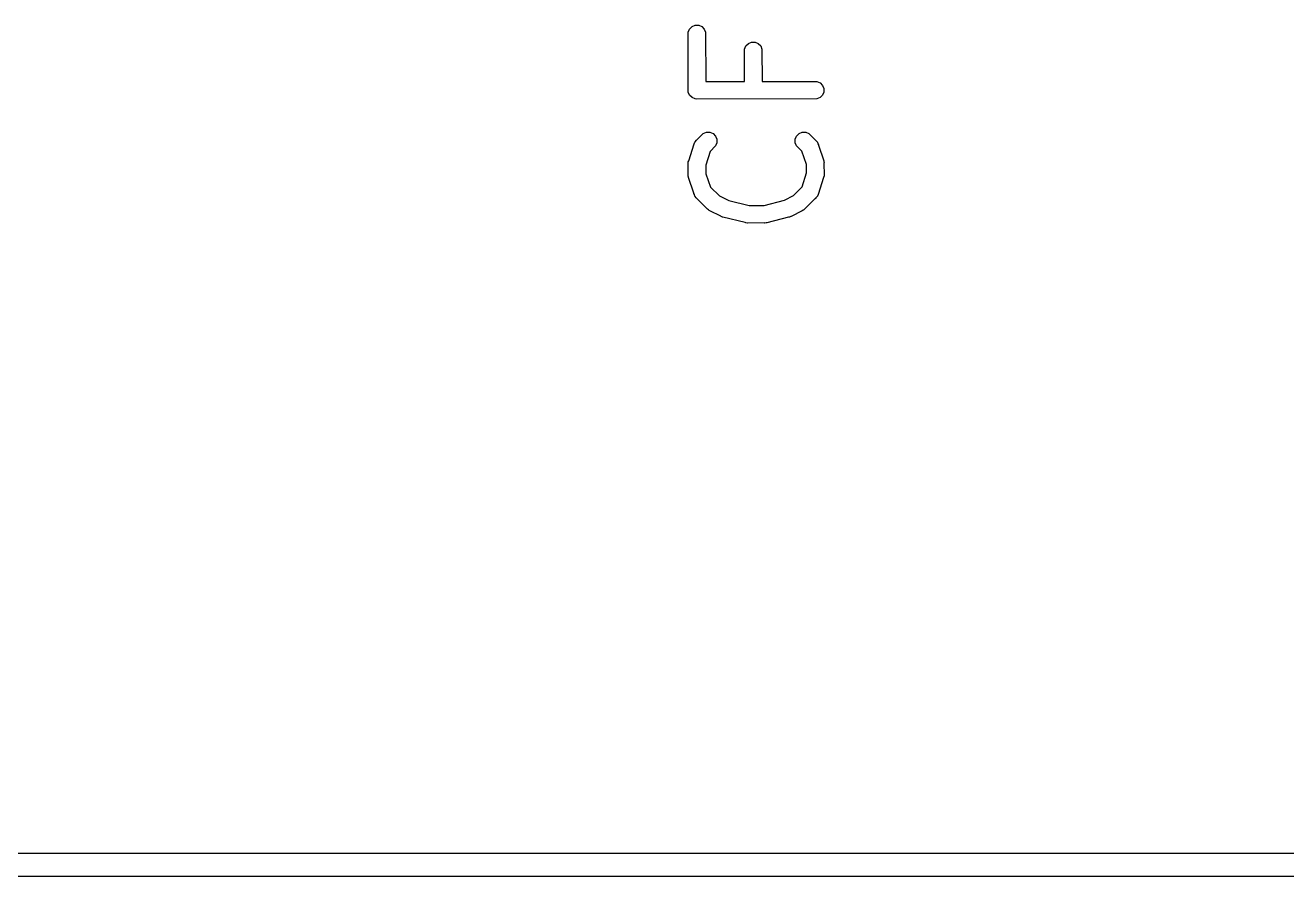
# Model space of a CAD drawing. Extents: x 117 to 159.6, y -111.3 to -81.9.
# Drawn here: x 138.27 to 148.94, y -111.35 to -104.15 of the extents above; entities that cross this region are included whole.
import ezdxf

# ---------------------------------------------------------------- set-up
doc = ezdxf.new("R2010")
doc.units = 0
doc.layers.add('BLACK', color=7, linetype='CONTINUOUS')

msp = doc.modelspace()

# ---------------------------------------------------------------- linework, layer by layer
at = {"layer": 'BLACK', "linetype": 'CONTINUOUS'}
for p, q in [((143.889959, -104.184522), (143.910651, -104.16383)), ((143.910651, -104.16383), (143.937687, -104.152631)), ((143.937687, -104.152631), (143.966951, -104.152631)), ((143.966951, -104.152631), (143.993987, -104.16383)), ((143.993987, -104.16383), (144.014679, -104.184522)), ((143.877319, -104.22619), (143.87876, -104.211558)), ((143.87876, -104.717012), (143.877319, -104.22619)), ((143.87876, -104.211558), (143.889959, -104.184522)), ((144.014679, -104.184522), (144.025878, -104.211558)), ((144.025878, -104.211558), (144.027102, -104.628694)), ((144.353509, -104.369047), (144.35495, -104.354415)), ((144.354582, -104.628228), (144.353509, -104.369047)), ((144.35495, -104.354415), (144.366149, -104.327379)), ((144.366149, -104.327379), (144.386841, -104.306687)), ((144.386841, -104.306687), (144.413877, -104.295488)), ((144.413877, -104.295488), (144.443141, -104.295488)), ((144.443141, -104.295488), (144.470177, -104.306687)), ((144.470177, -104.306687), (144.490869, -104.327379)), ((144.490869, -104.327379), (144.502068, -104.354415)), ((144.502068, -104.354415), (144.503201, -104.628017)), ((144.027102, -104.628694), (144.354582, -104.628228)), ((144.503201, -104.628017), (144.952319, -104.62738)), ((144.952319, -104.62738), (144.966951, -104.628821)), ((144.966951, -104.628821), (144.993987, -104.64002)), ((144.993987, -104.64002), (145.014679, -104.660712)), ((145.014679, -104.660712), (145.025878, -104.687748)), ((145.025878, -104.687748), (145.025878, -104.717012)), ((143.889959, -104.744048), (143.87876, -104.717012)), ((143.910651, -104.76474), (143.889959, -104.744048)), ((143.937687, -104.775939), (143.910651, -104.76474)), ((143.952319, -104.77738), (143.937687, -104.775939)), ((144.966951, -104.775939), (143.952319, -104.77738)), ((144.993987, -104.76474), (144.966951, -104.775939)), ((145.014679, -104.744048), (144.993987, -104.76474)), ((145.025878, -104.717012), (145.014679, -104.744048)), ((143.937578, -105.136903), (143.948681, -105.125401)), ((143.948681, -105.125401), (143.953955, -105.119322)), ((143.953955, -105.119322), (143.955108, -105.118745)), ((143.955108, -105.118745), (143.994524, -105.077919)), ((143.994524, -105.077919), (144.005889, -105.068592)), ((144.005889, -105.068592), (144.032925, -105.057393)), ((144.032925, -105.057393), (144.062188, -105.057393)), ((144.062188, -105.057393), (144.089224, -105.068592)), ((144.089224, -105.068592), (144.109917, -105.089285)), ((144.109917, -105.089285), (144.121116, -105.116321)), ((144.121116, -105.116321), (144.121116, -105.145584)), ((144.783521, -105.116321), (144.794719, -105.089285)), ((144.783521, -105.145584), (144.783521, -105.116321)), ((144.794719, -105.089285), (144.815412, -105.068592)), ((144.815412, -105.068592), (144.842448, -105.057393)), ((144.842448, -105.057393), (144.871711, -105.057393)), ((144.871711, -105.057393), (144.898747, -105.068591)), ((144.898747, -105.068591), (144.957732, -105.125537)), ((144.957732, -105.125537), (144.96706, -105.136903)), ((143.882638, -105.297432), (143.928787, -105.154854)), ((143.928787, -105.154854), (143.934781, -105.141429)), ((143.934781, -105.141429), (143.936546, -105.139393)), ((143.936546, -105.139393), (143.937578, -105.136903)), ((144.063876, -105.220308), (144.026267, -105.336501)), ((144.109917, -105.17262), (144.063876, -105.220308)), ((144.121116, -105.145584), (144.109917, -105.17262)), ((144.79472, -105.17262), (144.783521, -105.145584)), ((144.804048, -105.183986), (144.79472, -105.17262)), ((144.83877, -105.217507), (144.804048, -105.183986)), ((144.877434, -105.330213), (144.83877, -105.217507)), ((144.96706, -105.136903), (144.96809, -105.139391)), ((144.96809, -105.139391), (144.969857, -105.141428)), ((144.969857, -105.141428), (144.974304, -105.154391)), ((144.974304, -105.154391), (144.978259, -105.163939)), ((144.978259, -105.163939), (144.978259, -105.165919)), ((144.978259, -105.165919), (145.02347, -105.29771)), ((143.877319, -105.321428), (143.878048, -105.314022)), ((143.878569, -105.416745), (143.877319, -105.321428)), ((143.877908, -105.312048), (143.878389, -105.310561)), ((143.878048, -105.314022), (143.877908, -105.312048)), ((143.878389, -105.310561), (143.87876, -105.306796)), ((143.87876, -105.306796), (143.882638, -105.297432)), ((144.026267, -105.336501), (144.027203, -105.407879)), ((144.87837, -105.401592), (144.877434, -105.330213)), ((145.02347, -105.29771), (145.025119, -105.304965)), ((145.025119, -105.304965), (145.025878, -105.306796)), ((145.025878, -105.306796), (145.025898, -105.308392)), ((145.025898, -105.308392), (145.02673, -105.312047)), ((145.02673, -105.312047), (145.026068, -105.321347)), ((145.026068, -105.321347), (145.027319, -105.416666)), ((143.877908, -105.426046), (143.878569, -105.416745)), ((143.878739, -105.4297), (143.877908, -105.426046)), ((143.87876, -105.431298), (143.878739, -105.4297)), ((143.879518, -105.433129), (143.87876, -105.431298)), ((143.881168, -105.440383), (143.879518, -105.433129)), ((143.926379, -105.572173), (143.881168, -105.440383)), ((144.027203, -105.407879), (144.066062, -105.521151)), ((144.840848, -105.517519), (144.87837, -105.401592)), ((145.022, -105.440658), (144.975851, -105.58324)), ((145.025878, -105.431298), (145.022, -105.440658)), ((145.026248, -105.427534), (145.025878, -105.431298)), ((145.02673, -105.426047), (145.026248, -105.427534)), ((145.027319, -105.416666), (145.026589, -105.424072)), ((145.026589, -105.424072), (145.02673, -105.426047)), ((144.066062, -105.521151), (144.141786, -105.595428)), ((144.768058, -105.591727), (144.840848, -105.517519)), ((143.926379, -105.574154), (143.926379, -105.572173)), ((143.930334, -105.583703), (143.926379, -105.574154)), ((143.934781, -105.596665), (143.930334, -105.583703)), ((143.936546, -105.5987), (143.934781, -105.596665)), ((143.937578, -105.601191), (143.936546, -105.5987)), ((143.946905, -105.612556), (143.937578, -105.601191)), ((144.042672, -105.706493), (143.946905, -105.612556)), ((144.141786, -105.595428), (144.221596, -105.634153)), ((144.221596, -105.634153), (144.394719, -105.676179)), ((144.519491, -105.675037), (144.692921, -105.630419)), ((144.692921, -105.630419), (144.768058, -105.591727)), ((144.948979, -105.619624), (144.862494, -105.707794)), ((144.950683, -105.618773), (144.948979, -105.619624)), ((144.957313, -105.611128), (144.950683, -105.618773)), ((144.967061, -105.601191), (144.957313, -105.611128)), ((144.968092, -105.5987), (144.967061, -105.601191)), ((144.969857, -105.596666), (144.968092, -105.5987)), ((144.975851, -105.58324), (144.969857, -105.596666)), ((144.049192, -105.714011), (144.042672, -105.706493)), ((144.052385, -105.716021), (144.049192, -105.714011)), ((144.053508, -105.717122), (144.052385, -105.716021)), ((144.05534, -105.71788), (144.053508, -105.717122)), ((144.061635, -105.721843), (144.05534, -105.71788)), ((144.152867, -105.766111), (144.061635, -105.721843)), ((144.158378, -105.770194), (144.152867, -105.766111)), ((144.169393, -105.774129), (144.158378, -105.770194)), ((144.394719, -105.676179), (144.519491, -105.675037)), ((144.745014, -105.770514), (144.734032, -105.774717)), ((144.746259, -105.770194), (144.745014, -105.770514)), ((144.746694, -105.769871), (144.746259, -105.770194)), ((144.747764, -105.769462), (144.746694, -105.769871)), ((144.842316, -105.720771), (144.747764, -105.769462)), ((144.851128, -105.717122), (144.842316, -105.720771)), ((144.854032, -105.714738), (144.851128, -105.717122)), ((144.855445, -105.714011), (144.854032, -105.714738)), ((144.856744, -105.712512), (144.855445, -105.714011)), ((144.862494, -105.707794), (144.856744, -105.712512)), ((144.170604, -105.774717), (144.169393, -105.774129)), ((144.171144, -105.774755), (144.170604, -105.774717)), ((144.172224, -105.775141), (144.171144, -105.774755)), ((144.358589, -105.820381), (144.172224, -105.775141)), ((144.366258, -105.823558), (144.358589, -105.820381)), ((144.375372, -105.824455), (144.366258, -105.823558)), ((144.377244, -105.82491), (144.375372, -105.824455)), ((144.378336, -105.824747), (144.377244, -105.82491)), ((144.38089, -105.824999), (144.378336, -105.824747)), ((144.519469, -105.823731), (144.38089, -105.824999)), ((144.527393, -105.82491), (144.519469, -105.823731)), ((144.536417, -105.823575), (144.527393, -105.82491)), ((144.538379, -105.823558), (144.536417, -105.823575)), ((144.5394, -105.823135), (144.538379, -105.823558)), ((144.541937, -105.82276), (144.5394, -105.823135)), ((144.726635, -105.775242), (144.541937, -105.82276)), ((144.734032, -105.774717), (144.726635, -105.775242)), ((117.249593, -111.151915), (159.401913, -111.150004)), ((159.519509, -111.348079), (117.1496, -111.35))]:
    msp.add_line(p, q, dxfattribs=at)

doc.saveas('drawing.dxf')
